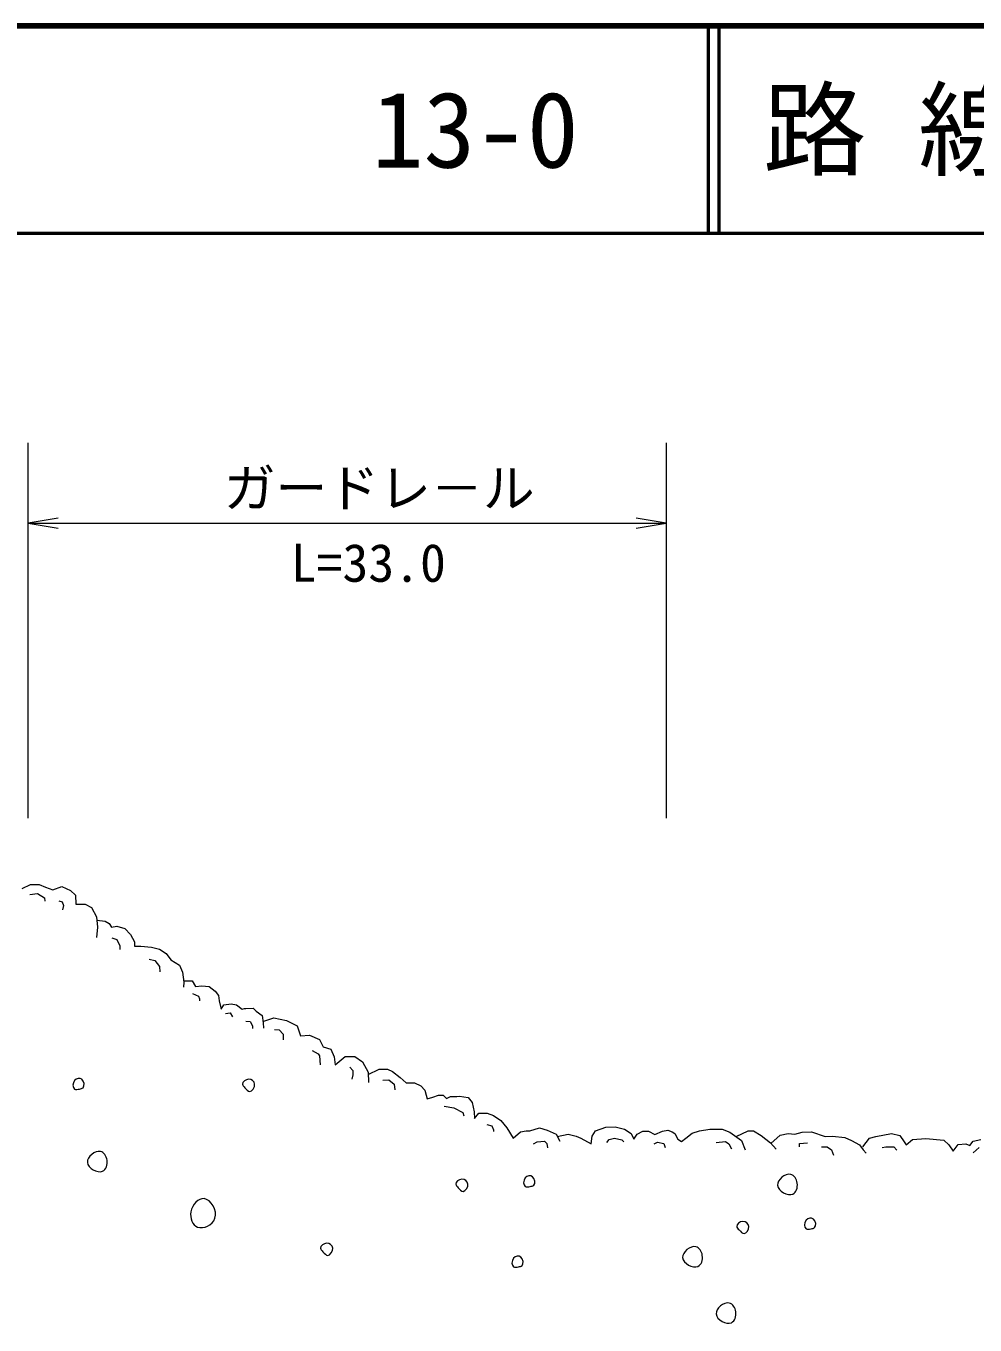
# Model space of a CAD drawing. Units: millimetres, scale not verified. Extents: x 40000 to 680000, y 20000 to 380000.
# Drawn here: x 144842 to 190614, y 317347 to 380000 of the extents above; entities that cross this region are included whole.
import ezdxf
from ezdxf.enums import TextEntityAlignment as Align

# ---------------------------------------------------------------- set-up
doc = ezdxf.new("R2010")
doc.units = ezdxf.units.MM
doc.header["$LTSCALE"] = 1000
for name, color, linetype, lineweight in [('M-BGD', 7, 'Continuous', 13), ('M-STR-STR3', 7, 'Continuous', 13), ('M-TTL', 7, 'Continuous', 13), ('M-TTL-LINE', 7, 'Continuous', 50)]:
    doc.layers.add(name, color=color, linetype=linetype, lineweight=lineweight)
doc.layers.add('M-TTL-TXT', color=7, linetype='Continuous')
doc.styles.add('ＭＳ ゴシック', font='')
doc.styles.get('ＭＳ ゴシック').set_extended_font_data('MS Gothic')

# ---------------------------------------------------------------- blocks, each defined once
blk = doc.blocks.new('open_arrow')
at = {"color": 0, "linetype": 'Continuous', "lineweight": -2}
blk.add_lwpolyline([(7.5, 1.25), (0, 0), (7.5, -1.25)], dxfattribs=at)

msp = doc.modelspace()

# ---------------------------------------------------------------- linework, layer by layer
at = {"layer": 'M-BGD'}
for p, q in [((144661, 338401), (145061, 338589)), ((145061, 338589), (145485, 338589)), ((145485, 338589), (145791, 338471)), ((145791, 338471), (146145, 338330)), ((146145, 338330), (146569, 338495)), ((146569, 338495), (146993, 338307)), ((145034, 338108), (145403, 338165)), ((145403, 338165), (145729, 337952)), ((145729, 337952), (145757, 337782)), ((146423, 337810), (146593, 337754)), ((146593, 337754), (146650, 337584)), ((146993, 338307), (147228, 338071)), ((147228, 338071), (147252, 337647)), ((146650, 337584), (146607, 337371)), ((147252, 337647), (147699, 337647)), ((147699, 337647), (148005, 337482)), ((148005, 337482), (148241, 337035)), ((148241, 337035), (148288, 336540)), ((148288, 336540), (148241, 336045)), ((148256, 336874), (148665, 336823)), ((148665, 336823), (148853, 336705)), ((148853, 336705), (148971, 336540)), ((148971, 336540), (149230, 336587)), ((149230, 336587), (149607, 336469)), ((149607, 336469), (149890, 336187)), ((148988, 336025), (149229, 335940)), ((149229, 335940), (149370, 335628)), ((149890, 336187), (150078, 335833)), ((150078, 335833), (150078, 335621)), ((149370, 335628), (149370, 335458)), ((150078, 335621), (150385, 335621)), ((150385, 335621), (150903, 335574)), ((150903, 335574), (151280, 335480)), ((151280, 335480), (151610, 335268)), ((151610, 335268), (151822, 334962)), ((150787, 334991), (151057, 334920)), ((151057, 334920), (151283, 334636)), ((151283, 334636), (151297, 334381)), ((151822, 334962), (152246, 334703)), ((152246, 334703), (152387, 334373)), ((152387, 334373), (152458, 333878)), ((152447, 333949), (152858, 333949)), ((152858, 333949), (153023, 333666)), ((152458, 333878), (152434, 333642)), ((152870, 333333), (153168, 333205)), ((153023, 333666), (153329, 333713)), ((153329, 333713), (153682, 333666)), ((153682, 333666), (153965, 333454)), ((153965, 333454), (154130, 333242)), ((153168, 333205), (153210, 333078)), ((153210, 333078), (153210, 332978)), ((154130, 333242), (154154, 332983)), ((154154, 332983), (154248, 332582)), ((154248, 332582), (154389, 332794)), ((154389, 332794), (154742, 332842)), ((154742, 332842), (155002, 332794)), ((155002, 332794), (155261, 332582)), ((154457, 332369), (154684, 332397)), ((154684, 332397), (154798, 332213)), ((155261, 332582), (155378, 332606)), ((155378, 332606), (155449, 332606)), ((155449, 332606), (155802, 332630)), ((155802, 332630), (155944, 332488)), ((155944, 332488), (156226, 332276)), ((156226, 332276), (156274, 331923)), ((156266, 331983), (156792, 332158)), ((156792, 332158), (157404, 332041)), ((155449, 332001), (155662, 331986)), ((155662, 331986), (155761, 331774)), ((155761, 331774), (155761, 331646)), ((156274, 331923), (156297, 331664)), ((156824, 331604), (157051, 331576)), ((157051, 331576), (157249, 331377)), ((157404, 332041), (157923, 331782)), ((157923, 331782), (158087, 331287)), ((157249, 331377), (157249, 331094)), ((158087, 331287), (158511, 331334)), ((158511, 331334), (159006, 331122)), ((159006, 331122), (159171, 330769)), ((158652, 330584), (158935, 330428)), ((158935, 330428), (158992, 330329)), ((158992, 330329), (159034, 329903)), ((159171, 330769), (159548, 330651)), ((159548, 330651), (159713, 330274)), ((159713, 330274), (159760, 329897)), ((159760, 329897), (160231, 330298)), ((160231, 330298), (160702, 330298)), ((160702, 330298), (161079, 330038)), ((160466, 329776), (160607, 329620)), ((160607, 329620), (160607, 329407)), ((161079, 330038), (161338, 329544)), ((161343, 329437), (161880, 329685)), ((161880, 329685), (162280, 329685)), ((162280, 329685), (162516, 329567)), ((162516, 329567), (162893, 329285)), ((160607, 329407), (160551, 329209)), ((161338, 329544), (161362, 329049)), ((162053, 329152), (162336, 329167)), ((162336, 329167), (162605, 328968)), ((162605, 328968), (162634, 328685)), ((162893, 329285), (163175, 329026)), ((163175, 329026), (163576, 329026)), ((163576, 329026), (163882, 328884)), ((163882, 328884), (164071, 328672)), ((164071, 328672), (164141, 328437)), ((164141, 328437), (164188, 328248)), ((164188, 328248), (164471, 328342)), ((164471, 328342), (164730, 328437)), ((164730, 328437), (164966, 328437)), ((164966, 328437), (165131, 328272)), ((165131, 328272), (165319, 328366)), ((165319, 328366), (165625, 328366)), ((165625, 328366), (165743, 328390)), ((165743, 328390), (166167, 328319)), ((166167, 328319), (166356, 328083)), ((165014, 327905), (165482, 327820)), ((165482, 327820), (165907, 327594)), ((166356, 328083), (166450, 327636)), ((165907, 327594), (165964, 327438)), ((166450, 327636), (166473, 327306)), ((166473, 327306), (166685, 327565)), ((166685, 327565), (167086, 327565)), ((167086, 327565), (167392, 327447)), ((167392, 327447), (167745, 327212)), ((167745, 327212), (168028, 326858)), ((167069, 327013), (167310, 326956)), ((167310, 326956), (167395, 326758)), ((167395, 326758), (167395, 326687)), ((168028, 326858), (168334, 326364)), ((168334, 326364), (168688, 326670)), ((168688, 326670), (168970, 326717)), ((168970, 326717), (169135, 326717)), ((169135, 326717), (169606, 326858)), ((169606, 326858), (169983, 326741)), ((169983, 326741), (170407, 326552)), ((170407, 326552), (170596, 326222)), ((170468, 326446), (170996, 326552)), ((170996, 326552), (171373, 326458)), ((171373, 326458), (171608, 326364)), ((172103, 326081), (172150, 326458)), ((172150, 326458), (172315, 326717)), ((172315, 326717), (172810, 326882)), ((172810, 326882), (173257, 326906)), ((173257, 326906), (173705, 326788)), ((173705, 326788), (174035, 326576)), ((174035, 326576), (174153, 326317)), ((174153, 326317), (174317, 326552)), ((174317, 326552), (174600, 326694)), ((174600, 326694), (174859, 326694)), ((174859, 326694), (175165, 326529)), ((175165, 326529), (175542, 326694)), ((175542, 326694), (175801, 326741)), ((175801, 326741), (176013, 326670)), ((176013, 326670), (176131, 326576)), ((176131, 326576), (176273, 326317)), ((176673, 326364), (176979, 326599)), ((176979, 326599), (177333, 326717)), ((177333, 326717), (177827, 326788)), ((177827, 326788), (178416, 326788)), ((178416, 326788), (178793, 326646)), ((178793, 326646), (179358, 326246)), ((179095, 326432), (179665, 326717)), ((179665, 326717), (179924, 326717)), ((179924, 326717), (180301, 326481)), ((180301, 326481), (180748, 326128)), ((180772, 326102), (181219, 326505)), ((181219, 326505), (181596, 326576)), ((181596, 326576), (181926, 326552)), ((181926, 326552), (182279, 326646)), ((182279, 326646), (182727, 326670)), ((182727, 326670), (183386, 326434)), ((183386, 326434), (183740, 326458)), ((183740, 326458), (184329, 326387)), ((185530, 326364), (185836, 326434)), ((185836, 326434), (186590, 326576)), ((186590, 326576), (186991, 326481)), ((186991, 326481), (187203, 326175)), ((169322, 326092), (169492, 326177)), ((169492, 326177), (169846, 326219)), ((169846, 326219), (169960, 326106)), ((169960, 326106), (170002, 325893)), ((171608, 326364), (172103, 326081)), ((172864, 326148), (172964, 326290)), ((172964, 326290), (173233, 326361)), ((173233, 326361), (173587, 326276)), ((173587, 326276), (173672, 326177)), ((175146, 326092), (175302, 326163)), ((175302, 326163), (175613, 326106)), ((175613, 326106), (175670, 325907)), ((176273, 326317), (176461, 326199)), ((176461, 326199), (176673, 326364)), ((178136, 326148), (178575, 326205)), ((178575, 326205), (178745, 326078)), ((178745, 326078), (178873, 325851)), ((179358, 326246), (179523, 325798)), ((180748, 326128), (181031, 325822)), ((182146, 326106), (182528, 326134)), ((182146, 325936), (182146, 326106)), ((183209, 325936), (183478, 325936)), ((183478, 325936), (183690, 325794)), ((184329, 326387), (184658, 326246)), ((184658, 326246), (185035, 326034)), ((185035, 326034), (185224, 325798)), ((185204, 325939), (185530, 326364)), ((185224, 325798), (185365, 325633)), ((186128, 325907), (186312, 325936)), ((186312, 325936), (186694, 325936)), ((186694, 325936), (186836, 325780)), ((187203, 326175), (187297, 326034)), ((187297, 326034), (187603, 326293)), ((187603, 326293), (188239, 326340)), ((188239, 326340), (189111, 326269)), ((189111, 326269), (189346, 326034)), ((189346, 326034), (189558, 325728)), ((189558, 325728), (189794, 326057)), ((189794, 326057), (190171, 326081)), ((190171, 326081), (190359, 326010)), ((190359, 326010), (190524, 326222)), ((190520, 325652), (190818, 325907)), ((190524, 326222), (190901, 326293)), ((183690, 325794), (183790, 325539))]:
    msp.add_line(p, q, dxfattribs=at)
for points, knots in [([(147183, 328729), (147082, 328790), (147082, 329017), (147183, 329140), (147270, 329248), (147434, 329277), (147535, 329199), (147652, 329109), (147686, 328874), (147594, 328788), (147552, 328750), (147486, 328741), (147417, 328729), (147331, 328715), (147240, 328695), (147183, 328729)], [0, 0, 0, 0, 1, 1, 1, 2, 2, 2, 3, 3, 3, 4, 4, 4, 5, 5, 5, 5]), ([(155402, 328788), (155346, 328849), (155289, 328904), (155284, 328964), (155276, 329071), (155433, 329191), (155578, 329199), (155723, 329207), (155856, 329102), (155871, 328964), (155888, 328809), (155755, 328613), (155636, 328612), (155554, 328611), (155479, 328704), (155402, 328788)], [0, 0, 0, 0, 1, 1, 1, 2, 2, 2, 3, 3, 3, 4, 4, 4, 5, 5, 5, 5]), ([(147802, 325188), (147779, 325463), (148169, 325770), (148434, 325715), (148604, 325679), (148722, 325494), (148750, 325293), (148781, 325076), (148707, 324841), (148540, 324766), (148288, 324654), (147825, 324904), (147802, 325188)], [0, 0, 0, 0, 1, 1, 1, 2, 2, 2, 3, 3, 3, 4, 4, 4, 4]), ([(168919, 324029), (168818, 324089), (168818, 324316), (168919, 324440), (169006, 324547), (169170, 324576), (169271, 324498), (169389, 324408), (169422, 324173), (169330, 324088), (169289, 324049), (169222, 324041), (169154, 324029), (169067, 324014), (168976, 323994), (168919, 324029)], [0, 0, 0, 0, 1, 1, 1, 2, 2, 2, 3, 3, 3, 4, 4, 4, 5, 5, 5, 5]), ([(181091, 324086), (181068, 324362), (181458, 324669), (181723, 324614), (181893, 324578), (182011, 324393), (182040, 324192), (182070, 323975), (181997, 323739), (181829, 323665), (181577, 323553), (181114, 323802), (181091, 324086)], [0, 0, 0, 0, 1, 1, 1, 2, 2, 2, 3, 3, 3, 4, 4, 4, 4]), ([(165690, 323970), (165634, 324031), (165577, 324086), (165573, 324146), (165564, 324253), (165721, 324373), (165866, 324381), (166011, 324389), (166145, 324284), (166160, 324146), (166177, 323991), (166043, 323795), (165925, 323794), (165843, 323793), (165767, 323886), (165690, 323970)], [0, 0, 0, 0, 1, 1, 1, 2, 2, 2, 3, 3, 3, 4, 4, 4, 5, 5, 5, 5]), ([(152796, 322810), (152859, 323154), (153151, 323469), (153429, 323442), (153766, 323409), (154083, 322872), (153956, 322493), (153845, 322165), (153399, 321957), (153113, 322072), (152869, 322170), (152740, 322501), (152796, 322810)], [0, 0, 0, 0, 1, 1, 1, 2, 2, 2, 3, 3, 3, 4, 4, 4, 4]), ([(179239, 321930), (179183, 321991), (179126, 322046), (179121, 322106), (179113, 322213), (179270, 322333), (179415, 322341), (179560, 322349), (179693, 322244), (179709, 322106), (179725, 321951), (179592, 321755), (179474, 321754), (179391, 321753), (179316, 321846), (179239, 321930)], [0, 0, 0, 0, 1, 1, 1, 2, 2, 2, 3, 3, 3, 4, 4, 4, 5, 5, 5, 5]), ([(182468, 321989), (182367, 322049), (182367, 322276), (182468, 322400), (182555, 322507), (182719, 322536), (182820, 322458), (182938, 322368), (182971, 322133), (182879, 322048), (182837, 322009), (182771, 322001), (182703, 321989), (182616, 321974), (182525, 321954), (182468, 321989)], [0, 0, 0, 0, 1, 1, 1, 2, 2, 2, 3, 3, 3, 4, 4, 4, 5, 5, 5, 5]), ([(159164, 320880), (159108, 320941), (159051, 320996), (159047, 321056), (159038, 321163), (159195, 321283), (159340, 321291), (159485, 321299), (159619, 321194), (159634, 321056), (159651, 320901), (159517, 320705), (159399, 320704), (159317, 320703), (159241, 320796), (159164, 320880)], [0, 0, 0, 0, 1, 1, 1, 2, 2, 2, 3, 3, 3, 4, 4, 4, 5, 5, 5, 5]), ([(176513, 320596), (176491, 320871), (176881, 321179), (177146, 321123), (177315, 321087), (177433, 320903), (177462, 320702), (177492, 320485), (177419, 320249), (177251, 320175), (177000, 320063), (176536, 320312), (176513, 320596)], [0, 0, 0, 0, 1, 1, 1, 2, 2, 2, 3, 3, 3, 4, 4, 4, 4]), ([(168355, 320155), (168255, 320215), (168255, 320442), (168355, 320566), (168443, 320673), (168606, 320702), (168708, 320624), (168825, 320534), (168859, 320299), (168766, 320213), (168725, 320175), (168659, 320166), (168590, 320155), (168503, 320140), (168413, 320120), (168355, 320155)], [0, 0, 0, 0, 1, 1, 1, 2, 2, 2, 3, 3, 3, 4, 4, 4, 5, 5, 5, 5]), ([(178128, 317880), (178105, 318155), (178495, 318463), (178760, 318407), (178930, 318371), (179048, 318187), (179077, 317985), (179107, 317769), (179034, 317533), (178866, 317458), (178614, 317347), (178151, 317596), (178128, 317880)], [0, 0, 0, 0, 1, 1, 1, 2, 2, 2, 3, 3, 3, 4, 4, 4, 4])]:
    msp.add_open_spline(points, degree=3, knots=knots, dxfattribs=at)
at = {"layer": 'M-STR-STR3'}
for p, q in [((144947, 341791), (144947, 359897)), ((175723, 359897), (175723, 341791)), ((144947, 356027), (175723, 356027))]:
    msp.add_line(p, q, dxfattribs=at)
at = {"layer": 'M-TTL', "color": 2, "lineweight": 140}
msp.add_line((680000, 380000), (40000, 380000), dxfattribs=at)
at = {"layer": 'M-TTL-LINE'}
for p, q in [((177750, 380000), (177750, 370000)), ((178250, 380000), (178250, 370000)), ((40000, 370000), (680000, 370000))]:
    msp.add_line(p, q, dxfattribs=at)

# ---------------------------------------------------------------- block references
at = {"layer": 'M-STR-STR3', "xscale": 193, "yscale": 193}
msp.add_blockref('open_arrow', (144947, 356027), dxfattribs=at)
at = {"layer": 'M-STR-STR3', "xscale": 193, "yscale": 193, "rotation": 180}
msp.add_blockref('open_arrow', (175723, 356027), dxfattribs=at)

# ---------------------------------------------------------------- texts
at = {"layer": 'M-STR-STR3', "style": 'ＭＳ ゴシック'}
for s, p in [('ガードレ－ル', (154376, 356245)), ('L=33.0', (157612, 352643))]:
    msp.add_text(s, height=1833, dxfattribs=at).set_placement(p, align=Align.BOTTOM_LEFT)
at = {"layer": 'M-TTL-TXT', "style": 'ＭＳ ゴシック'}
for s, p in [('路 線 名', (180380, 375000)), ('13-0', (161521, 375000))]:
    msp.add_text(s, height=3666, dxfattribs=at).set_placement(p, align=Align.MIDDLE_LEFT)

doc.saveas('drawing.dxf')
